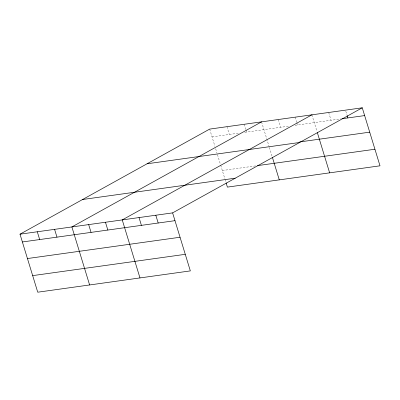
<?xml version="1.0" encoding="UTF-8"?>
<svg xmlns="http://www.w3.org/2000/svg" width="400" height="400" viewBox="0 0 400 400"><rect width="100%" height="100%" fill="white"/><g stroke="black" fill="none" stroke-linecap="round" stroke-linejoin="round"><path stroke-width="0.3" stroke-dasharray="2 1.5" d="M212.04 136.89L239.22 133.095M244.78 132.32L289.705 126.05M295.1 125.295L340.665 118.935M222.33 170.54L255.685 165.885M345.815 111.255L347.005 115.15M328.69 112.485L331.07 120.275M311.905 114.83L317 131.495M295.12 117.175L296.65 122.18M296.82 122.735L297.5 124.96M278.33 119.515L280.71 127.305M261.545 121.86L268.995 146.22M269.355 147.4L272.235 156.82M244.25 124.275L245.78 129.28M245.95 129.835L246.63 132.06M226.955 126.685L229.335 134.475M209.66 129.1L214.935 146.36M215.66 148.73L216.93 152.87M217.47 154.64L220.53 164.655M220.71 165.24L224.865 178.83M225.045 179.42L225.95 182.38"/><path stroke-width="0.6" d="M362.265 107.8L172.605 212.885L190.34 270.9L37.735 292.2L20 234.185L209.66 129.1L362.265 107.8L380 165.815L227.395 187.115L226.13 182.975M261.545 121.86L71.885 226.94L89.62 284.96M311.905 114.83L122.245 219.915L139.98 277.93M341.86 118.765L364.645 115.585M299.57 141.955L369.71 132.16M147.07 163.78L299.675 142.48M257.535 165.625L374.93 149.24M82.59 199.505L235.19 178.205M20 234.185L172.605 212.885M22.38 241.97L174.985 220.67M27.45 258.545L180.05 237.245M32.67 275.625L185.27 254.325M347.175 115.705L347.855 117.93M317.36 132.68L329.64 172.845M272.415 157.41L279.28 179.875M155.815 215.225L158.195 223.015M139.03 217.57L141.41 225.355M105.46 222.255L107.84 230.045M88.67 224.6L91.05 232.385M54.59 229.355L56.97 237.145M37.295 231.77L39.675 239.56"/></g></svg>
